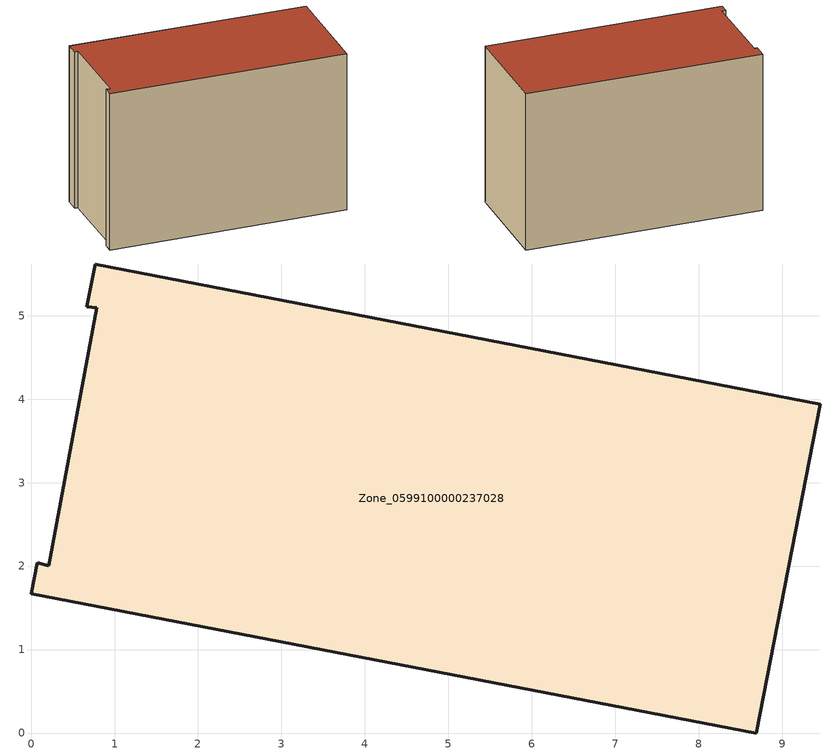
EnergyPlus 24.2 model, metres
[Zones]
Zone_0599100000237028
 floor ground (C_G): 0.67,5.11 0.77,5.62 9.46,3.94 8.69,0 0,1.67 0.07,2.04 0.21,2 0.79,5.1 z0
 wall outside (C_F): 8.69,0 9.46,3.94 0.77,5.62 0.67,5.11 0.79,5.1 0.21,2 0.07,2.04 0,1.67 8.69,0 z0:6.09
 roof outside (C_R): 0.77,5.62 0.67,5.11 0.79,5.1 0.21,2 0.07,2.04 0,1.67 8.69,0 9.46,3.94 z6.09
[BUILDING]
Pand.0599100000237028: North Axis=0; Terrain=City; Loads Convergence Tolerance Value=0.04; Temperature Convergence Tolerance Value=0.4; Solar Distribution=FullExterior; Maximum Number of Warmup Days=25; Minimum Number of Warmup Days=1
[Site:Location]
Rotterdam.The.Hague.AP_ZH_NLD Design_Conditions: Latitude=51.96; Longitude=4.45; Time Zone=1; Elevation=-4.5
[SITE:GROUNDTEMPERATURE:BUILDINGSURFACE]
18, 18, 18, 18, 18, 18, 18, 18, 18, 18, 18, 18
[MATERIAL] Thermal Absorptance=0.9; Solar Absorptance=0.7; Visible Absorptance=0.7
Name | Roughness | Thickness | Conductivity | Density | Specific Heat
G.TC.1946-1964 | MediumSmooth | 0.15 | 1 | 540 | 1210
F.TC.1946-1964 | Rough | 0.3 | 0.857143 | 1920 | 840
R.TC.1946-1964 | MediumRough | 0.2 | 0.235294 | 1500 | 1000
[CONSTRUCTION]
C_G: G.TC.1946-1964
C_F: F.TC.1946-1964
C_R: R.TC.1946-1964
[ZONE]
Zone_0599100000237028: Type=1; Multiplier=1; Ceiling Height=Autocalculate; Volume=Autocalculate; Floor Area=autocalculate; Part of Total Floor Area=Yes
[ZONEINFILTRATION:DESIGNFLOWRATE]
Infil_Zone_0599100000237028: Zone or ZoneList or Space or SpaceList=Zone_0599100000237028; Schedule=AlwaysOn; Design Flow Rate Calculation Method=Flow/Area; Flow Rate per Floor Area=0.003; Constant Term Coefficient=1; Temperature Term Coefficient=0; Velocity Term Coefficient=0; Velocity Squared Term Coefficient=0
[HVACTEMPLATE:ZONE:IDEALLOADSAIRSYSTEM]
Zone_0599100000237028: Maximum Heating Supply Air Temperature=50; Minimum Cooling Supply Air Temperature=13; Maximum Heating Supply Air Humidity Ratio=0.0156; Minimum Cooling Supply Air Humidity Ratio=0.0077; Heating Limit=NoLimit; Cooling Limit=NoLimit; Dehumidification Control Type=ConstantSensibleHeatRatio; Cooling Sensible Heat Ratio=0.7; Dehumidification Setpoint=60; Humidification Control Type=None; Humidification Setpoint=30; Outdoor Air Method=None; Outdoor Air Flow Rate per Person=0.00944; Outdoor Air Flow Rate per Zone Floor Area=0; Outdoor Air Flow Rate per Zone=0; Demand Controlled Ventilation Type=None; Outdoor Air Economizer Type=NoEconomizer; Heat Recovery Type=None; Sensible Heat Recovery Effectiveness=0.7; Latent Heat Recovery Effectiveness=0.65
[ZONECONTROL:THERMOSTAT]
ThermostatControl_Zone_0599100000237028: Zone or ZoneList=Zone_0599100000237028; Control Type Schedule=DualSetpointControlType; Control 1=Thermostat_Zone_0599100000237028; Temperature Difference Between Cutout And Setpoint=0
[THERMOSTATSETPOINT:DUALSETPOINT]
Thermostat_Zone_0599100000237028: Heating Setpoint Temperature Schedule=HeatingSetpoint_Zone_0599100000237028; Cooling Setpoint Temperature Schedule=CoolingSetpoint_Zone_0599100000237028
[SCHEDULE:COMPACT]
HeatingSetpoint_Zone_0599100000237028: Through: 12/31, For: AllDays, Until: 24:00, 21
CoolingSetpoint_Zone_0599100000237028: Through: 12/31, For: AllDays, Until: 24:00, 24
DualSetpointControlType: Through: 12/31, For: AllDays, Until: 24:00, 4
AlwaysOn: Through: 12/31, For: AllDays, Until: 24:00, 1
